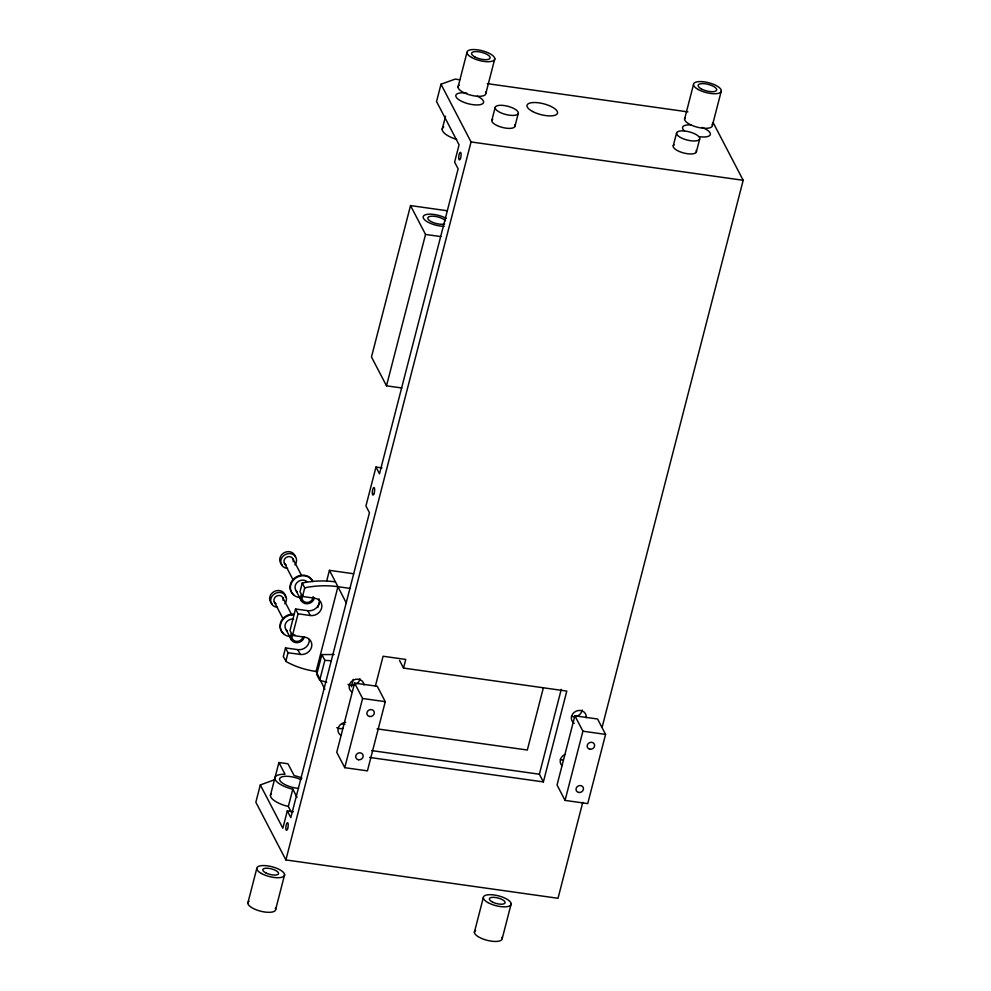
<?xml version="1.0" encoding="UTF-8"?>
<svg xmlns="http://www.w3.org/2000/svg" width="991" height="991" viewBox="0 0 991 991"><rect width="100%" height="100%" fill="white"/><g stroke="black" fill="none" stroke-linecap="round" stroke-linejoin="round"><path stroke-width="1.49" d="M324.887 689.402L316.092 671.464A93.625 83.417 -27.5 0 1 286.399 661.74L283.29 656.575L285.519 647.916L297.758 649.638A9.551 8.51 -27.5 0 0 309.303 639.529M335.441 581.878A93.625 83.417 -27.5 0 0 304.249 582.609L302.243 583.042L300.013 591.677L302.515 596.495L314.766 598.217A9.551 8.51 -27.5 0 1 321.604 608.14A9.551 8.51 -27.5 0 1 310.307 615.522L307.805 610.704L295.553 608.982L289.979 630.61L292.481 635.417L304.733 637.139A9.551 8.51 -27.5 0 1 311.57 647.073A9.551 8.51 -27.5 0 1 300.261 654.444L288.022 652.722L285.519 647.916M285.792 661.381L288.022 652.722M292.481 635.417L298.056 613.788L295.553 608.982M302.515 596.495L304.745 587.861L302.243 583.042M274.457 779.793L260.311 784.934L255.851 802.239L285.891 859.94L558.02 898.28L582.758 802.351M459.737 79.751L455.154 79.107L441.007 84.235L436.548 101.54L459.081 144.822L454.621 162.128L458.127 168.854L379.491 473.785L375.985 467.058L382.03 467.901M446.805 210.699L410.522 205.583L371.476 356.971L386.502 385.821L401.789 387.976M270.432 795.278L278.917 762.5L287.985 763.776L294.129 775.569L295.256 775.842A19.102 6.764 14.5 0 1 301.945 778.071M442.209 129.189L445.554 116.22M326.757 580.751L329.433 570.345L353.626 573.752M458.015 87.158L466.947 52.56M247.824 903.173L256.756 868.574M386.502 385.821L425.535 234.433L410.522 205.583M316.092 671.464L337.943 586.697L329.433 570.345M334.116 654.518L321.877 654.58L316.748 674.487L319.684 680.247L326.757 682.303M293.361 811.765L287.303 810.911L282.844 828.216L260.311 784.934M291.143 811.864L288.331 806.463L292.803 789.17L291.664 788.898A19.102 6.764 14.5 0 1 275.325 779.818A19.102 6.764 14.5 0 1 284.045 774.256L285.061 774.293L278.917 762.5M375.985 467.058L365.939 505.98L369.445 512.719L290.809 817.649L287.303 810.911M285.891 859.94L471.047 141.948L441.007 84.235M485.887 93.303L494.806 58.704M275.696 909.317L284.615 874.719M491.833 120.332L495.178 107.35M351.384 686.788L353.304 679.368M354.592 683.084L336.742 752.293L344.757 767.678L367.426 770.874L385.276 701.665L377.261 686.28L354.592 683.084L362.595 698.482L344.757 767.678M514.948 126.34L518.293 113.358A11.942 4.237 14.5 0 0 501.929 105.319A11.942 4.237 14.5 0 0 499.984 112.392A11.942 4.237 14.5 0 0 518.293 113.358M375.416 685.933L383.083 656.24L405.753 659.436L403.523 668.083L566.802 691.086L543.378 781.924L369.618 757.434M673.248 145.888L676.593 132.918M474.379 932.296L483.298 897.697M684.57 119.168L693.489 84.569M543.39 687.704L527.323 750.026L377.075 728.856M696.363 151.896L699.708 138.926A11.942 4.237 14.5 0 0 683.344 130.886A11.942 4.237 14.5 0 0 681.399 137.947A11.942 4.237 14.5 0 0 699.708 138.926M543.378 781.924L539.364 774.219L561.253 689.352M502.251 938.44L511.17 903.842M712.43 125.324L721.361 90.726M574.891 715.812L557.041 785.008L565.056 800.406L587.737 803.602L605.575 734.393L597.573 719.008L574.891 715.812L582.906 731.197L565.056 800.406M602.082 727.406L743.176 180.288L713.136 122.587M319.684 680.247L324.862 660.353L321.877 654.58M304.745 587.861L306.752 587.415A93.625 83.417 -27.5 0 1 337.943 586.697L350.17 588.406M324.862 660.353L330.845 660.724M487.312 83.64L687.927 111.896M471.047 141.948L743.176 180.288M425.535 234.433L440.834 236.589M298.056 613.788L310.307 615.522M362.595 698.482L385.276 701.665M582.906 731.197L605.575 734.393M341.821 723.888L344.893 724.322M371.712 750.596L539.364 774.219M288.331 806.463L287.204 806.203A19.102 6.764 14.5 0 1 271.175 793.729M399.522 660.39L403.523 668.083M292.964 558.936L301.326 575.003M284.318 562.987L293.373 580.392M296.024 590.574L301.537 601.153M282.893 597.796L291.949 615.2M274.247 601.847L282.596 617.913M297.758 649.638L300.261 654.444M285.99 629.508L291.49 640.087M292.803 789.17L297.015 797.272M337.943 586.697L346.181 602.838M444.129 226.32A14.332 5.079 14.5 0 1 425.87 220.832A14.332 5.079 14.5 0 1 427.666 214.279A14.332 5.079 14.5 0 1 446.309 218.392M444.625 223.954A9.551 3.382 14.5 0 1 430.441 221.191A9.551 3.382 14.5 0 1 431.816 216.187A9.551 3.382 14.5 0 1 445.529 220.683M272.067 603.73A8.126 7.234 -27.5 0 1 274.569 591.317A8.126 7.234 -27.5 0 1 285.495 597.437M277.492 607.248A8.126 7.234 -27.5 0 1 271.001 598.23A8.126 7.234 -27.5 0 1 282.274 592.952A8.126 7.234 -27.5 0 1 284.838 603.804M274.705 602.615A4.782 4.261 -27.5 0 1 277.74 595.616A4.782 4.261 -27.5 0 1 283.104 600.459M276.105 603.742A4.782 4.261 -27.5 0 1 275.337 603.246M294.934 634.909A4.782 4.261 -27.5 0 1 293.002 634.835M282.138 564.87A8.126 7.234 -27.5 0 1 283.884 552.854A8.126 7.234 -27.5 0 1 295.454 557.041M287.563 568.388A8.126 7.234 -27.5 0 1 281.085 559.37A8.126 7.234 -27.5 0 1 292.345 554.093A8.126 7.234 -27.5 0 1 294.909 564.944M286.176 564.882A4.782 4.261 -27.5 0 1 284.442 559.444A4.782 4.261 -27.5 0 1 290.227 556.731A4.782 4.261 -27.5 0 1 293.175 561.6M304.287 637.139A7.16 6.38 -27.5 0 1 294.946 642.478A7.16 6.38 -27.5 0 1 291.354 633.571M302.936 636.94A5.735 5.104 -27.5 0 1 295.454 641.227A5.735 5.104 -27.5 0 1 292.58 634.091M287.13 630.734A7.16 6.38 -27.5 0 1 285.842 622.992A7.16 6.38 -27.5 0 1 293.658 619.115M290.4 636.519A11.942 10.641 -27.5 0 1 280.416 625.135A11.942 10.641 -27.5 0 1 293.571 614.68M283.599 633.583A11.942 10.641 -27.5 0 1 281.171 621.208A11.942 10.641 -27.5 0 1 293.274 614.098M314.333 598.205A7.16 6.38 -27.5 0 1 304.98 603.556A7.16 6.38 -27.5 0 1 301.388 594.65M313.131 596.644A5.735 5.104 -27.5 0 1 306.194 602.441A5.735 5.104 -27.5 0 1 302.614 595.17M297.176 591.813A7.16 6.38 -27.5 0 1 296.966 582.597A7.16 6.38 -27.5 0 1 306.876 581.531M300.434 597.585A11.942 10.641 -27.5 0 1 292.791 580.813A11.942 10.641 -27.5 0 1 312.834 581.606M293.633 594.662A11.942 10.641 -27.5 0 1 295.157 577.666A11.942 10.641 -27.5 0 1 312.537 581.023M317.814 607.533A46.812 41.709 -27.5 0 1 319.672 602.454M319.003 598.837A9.551 8.51 -27.5 0 1 307.805 610.704M275.362 908.165A14.332 5.079 14.5 0 1 260.41 911.138A14.332 5.079 14.5 0 1 248.989 901.302M501.917 937.288A14.332 5.079 14.5 0 1 486.965 940.261A14.332 5.079 14.5 0 1 475.544 930.425M712.108 124.16A14.332 5.079 14.5 0 1 698.605 127.492A14.332 5.079 14.5 0 1 684.843 118.152M485.553 92.151A14.332 5.079 14.5 0 1 470.601 95.124A14.332 5.079 14.5 0 1 459.18 85.288M340.83 735.285A7.643 6.813 -27.5 0 1 338.389 727.629A7.643 6.813 -27.5 0 1 345.648 722.389M351.991 692.028A7.643 6.813 -27.5 0 1 353.044 680.297A7.643 6.813 -27.5 0 1 364.019 684.954M561.947 765.684A7.643 6.813 -27.5 0 1 564.833 754.485M574.223 723.343A7.643 6.813 -27.5 0 1 575.982 711.228A7.643 6.813 -27.5 0 1 586.201 717.732M563.408 759.973A7.643 6.813 -27.5 0 1 560.386 759.552M582.2 710.027A7.643 6.813 -27.5 0 1 571.547 716.295M342.737 728.422A7.643 6.813 -27.5 0 1 336.829 727.58M359.968 678.724A7.643 6.813 -27.5 0 1 356.76 683.815M353.886 685.165A7.643 6.813 -27.5 0 1 347.99 684.335M298.564 788.365A14.332 5.079 14.5 0 1 279.598 778.765A14.332 5.079 14.5 0 1 300.954 779.644M456.678 139.458A19.102 6.764 14.5 0 1 443.745 126.984M514.725 124.928A11.942 4.237 14.5 0 1 502.264 127.405A11.942 4.237 14.5 0 1 492.738 119.217M696.14 150.496A11.942 4.237 14.5 0 1 683.679 152.973A11.942 4.237 14.5 0 1 674.153 144.773M477.216 96.164A14.332 5.079 14.5 0 1 479.124 104.835A14.332 5.079 14.5 0 1 457.359 98.53A14.332 5.079 14.5 0 1 466.711 93.117M702.037 127.393A14.332 5.079 14.5 0 1 710.336 134.541A14.332 5.079 14.5 0 1 699.473 136.696M684.447 130.886A14.332 5.079 14.5 0 1 691.371 124.928M358.544 759.763A3.815 3.407 -27.5 0 0 363.028 755.018A3.815 3.407 -27.5 0 0 356.735 754.126A3.815 3.407 -27.5 0 0 358.544 759.763M369.693 716.505A3.815 3.407 -27.5 0 0 374.177 711.761A3.815 3.407 -27.5 0 0 367.896 710.881A3.815 3.407 -27.5 0 0 369.693 716.505M578.843 792.478A3.815 3.407 -27.5 0 0 583.327 787.734A3.815 3.407 -27.5 0 0 577.047 786.854A3.815 3.407 -27.5 0 0 578.843 792.478M590.004 749.233A3.815 3.407 -27.5 0 0 594.476 744.489A3.815 3.407 -27.5 0 0 588.196 743.597A3.815 3.407 -27.5 0 0 590.004 749.233M261.438 873.48A14.332 5.079 14.5 0 0 284.33 875.747A14.332 5.079 14.5 0 0 266.269 865.7A14.332 5.079 14.5 0 0 261.438 873.48M266.096 873.021A8.126 2.874 14.5 0 0 278.545 873.69A8.126 2.874 14.5 0 0 267.421 868.215A8.126 2.874 14.5 0 0 266.096 873.021M487.993 902.603A14.332 5.079 14.5 0 0 510.885 904.87A14.332 5.079 14.5 0 0 492.824 894.823A14.332 5.079 14.5 0 0 487.993 902.603M492.651 902.144A8.126 2.874 14.5 0 0 505.1 902.813A8.126 2.874 14.5 0 0 493.964 897.338A8.126 2.874 14.5 0 0 492.651 902.144M698.184 89.487A14.332 5.079 14.5 0 0 721.076 91.742A14.332 5.079 14.5 0 0 703.015 81.708A14.332 5.079 14.5 0 0 698.184 89.487M701.256 88.868A9.551 3.382 14.5 0 0 716.53 90.379A9.551 3.382 14.5 0 0 704.49 83.69A9.551 3.382 14.5 0 0 701.256 88.868M471.629 57.466A14.332 5.079 14.5 0 0 494.521 59.733A14.332 5.079 14.5 0 0 476.46 49.686A14.332 5.079 14.5 0 0 471.629 57.466M474.714 56.859A9.551 3.382 14.5 0 0 489.975 58.358A9.551 3.382 14.5 0 0 477.935 51.668A9.551 3.382 14.5 0 0 474.714 56.859M532.588 111.487A15.757 5.587 14.5 0 0 557.4 113.494A15.757 5.587 14.5 0 0 536.812 102.618A15.757 5.587 14.5 0 0 532.588 111.487M374.003 493.704A3.815 1.09 -82 0 0 374.127 487.584A3.815 1.09 -82 0 0 372.269 492.688A3.815 1.09 -82 0 0 374.003 493.704M287.563 828.922A3.815 1.09 -82 0 0 287.675 822.79A3.815 1.09 -82 0 0 285.829 827.894A3.815 1.09 -82 0 0 287.563 828.922M460.456 158.498A3.815 1.09 -82 0 0 460.567 152.379A3.815 1.09 -82 0 0 458.709 157.482A3.815 1.09 -82 0 0 460.456 158.498"/></g></svg>
